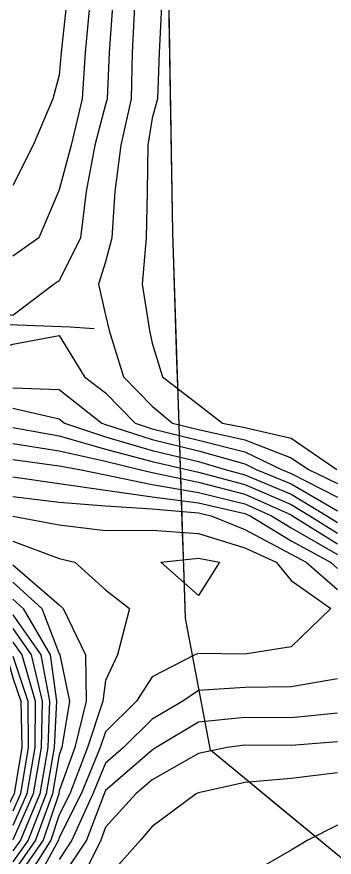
# Model space of a CAD drawing. Extents: x -12748497 to 5449789, y 79630 to 14464147.
# Drawn here: x 3138714 to 3139124, y 318616 to 319705 of the extents above; entities that cross this region are included whole.
import ezdxf

# ---------------------------------------------------------------- set-up
doc = ezdxf.new("R2010")
doc.units = 21
for name, color, linetype in [('CL_TRAIL', 6, 'Continuous'), ('CONTOUR_INDEX', 150, 'Continuous'), ('CONTOUR_MAJOR', 92, 'Continuous'), ('PLSS_TWP', 7, 'Continuous'), ('PLSS_TWP_3D', 7, 'Continuous')]:
    doc.layers.add(name, color=color, linetype=linetype)

msp = doc.modelspace()

# ---------------------------------------------------------------- linework, layer by layer
at = {"layer": 'CL_TRAIL'}
msp.add_lwpolyline([(3138561, 319304.5), (3138647, 319306.7), (3138702.7, 319306.2), (3138782.7, 319303.1), (3138813.9, 319301.1)], dxfattribs=at)
at = {"layer": 'CONTOUR_INDEX'}
for points, elevation in [([(3138807.6, 319718.4), (3138802.1, 319658.4), (3138798.4, 319598.4), (3138783.9, 319538.4), (3138768.6, 319480.5), (3138767.5, 319478.4), (3138742.2, 319418.4), (3138708.6, 319394.6)], 20), ([(3138865.9, 319718.4), (3138863, 319658.4), (3138861.4, 319598.4), (3138848.1, 319538.4), (3138840.5, 319478.4), (3138836.8, 319418.4), (3138828.6, 319387.4), (3138819.4, 319358.4), (3138828.6, 319318.1), (3138833, 319298.4), (3138851.9, 319238.4), (3138888.6, 319200.5), (3138915.3, 319178.4), (3138948.6, 319170.1), (3139008.6, 319157), (3139068.6, 319133.7), (3139091.1, 319118.4), (3139128.6, 319100.3)], 10), ([(3138708.6, 319224.3), (3138768.6, 319222.1), (3138823.6, 319178.4), (3138828.6, 319176.7), (3138888.6, 319157.1), (3138948.6, 319142.5), (3139008.6, 319125.6), (3139023.5, 319118.4), (3139068.6, 319099.8), (3139128.6, 319065.1)], 20), ([(3138708.6, 319172.7), (3138768.6, 319161.9), (3138828.6, 319144.9), (3138888.6, 319128.9), (3138933.5, 319118.4), (3138948.6, 319115), (3139008.6, 319099.1), (3139068.6, 319073), (3139092.8, 319058.4), (3139128.6, 319035.9)], 30), ([(3138708.6, 319131.4), (3138768.6, 319123.3), (3138794.8, 319118.4), (3138828.6, 319111.7), (3138888.6, 319098.8), (3138948.6, 319088.6), (3139008.6, 319074.1), (3139043.4, 319058.4), (3139068.6, 319043), (3139128.6, 319008.2)], 40), ([(3138708.6, 319083.5), (3138768.6, 319076.1), (3138828.6, 319071.2), (3138888.6, 319067.4), (3138948.6, 319062.1), (3138965.1, 319058.4), (3139008.6, 319040.8), (3139068.6, 319009), (3139088.3, 318998.4), (3139128.6, 318963.1)], 50), ([(3138708.6, 319025.7), (3138768.6, 319003.1), (3138788.5, 318998.4), (3138828.6, 318962.6), (3138859.5, 318938.4), (3138843.9, 318878.4), (3138828.6, 318845.3), (3138824.9, 318818.4), (3138805, 318758.4), (3138782.2, 318698.4), (3138768.6, 318671.5), (3138757.6, 318638.4), (3138719.8, 318578.4)], 60), ([(3138948.6, 318955.2), (3138900.1, 318998.4), (3138948.6, 319003.8), (3138975.9, 318998.4), (3138948.6, 318955.2)], 60), ([(3138206.4, 318578.4), (3138213.5, 318638.4), (3138218.6, 318698.4), (3138219, 318758.4), (3138218.1, 318818.4), (3138221.1, 318878.4), (3138228.6, 318894), (3138275, 318938.4), (3138288.6, 318946.1), (3138348.6, 318965.5), (3138408.6, 318978.7), (3138468.6, 318991.1), (3138528.6, 318995.9), (3138588.6, 318981.1), (3138648.6, 318943.6), (3138655, 318938.4), (3138700.2, 318878.4), (3138708.6, 318848.7), (3138718.7, 318818.4), (3138720.1, 318758.4), (3138710.2, 318698.4), (3138708.6, 318694.9), (3138679.4, 318638.4), (3138648.6, 318605.1)], 100), ([(3138708.6, 318972.7), (3138746.1, 318938.4), (3138768.6, 318879.9), (3138769.4, 318878.4), (3138781.6, 318818.4), (3138772, 318758.4), (3138768.6, 318749.1), (3138759.7, 318698.4), (3138737.9, 318638.4), (3138708.6, 318596.2)], 70), ([(3138708.6, 318930.3), (3138744.5, 318878.4), (3138755.7, 318818.4), (3138753.6, 318758.4), (3138743.2, 318698.4), (3138718.3, 318638.4), (3138708.6, 318624.5)], 80), ([(3138708.6, 318895), (3138720.1, 318878.4), (3138737.2, 318818.4), (3138736.8, 318758.4), (3138726.7, 318698.4), (3138708.6, 318657.5)], 90), ([(3139128.6, 318847.5), (3139068.6, 318837.1), (3139008.6, 318836.1), (3138948.6, 318832.3), (3138928.6, 318818.4), (3138888.6, 318795.1), (3138851.7, 318758.4), (3138828.6, 318738.2), (3138811.9, 318698.4), (3138785, 318638.4), (3138768.6, 318613.7)], 50), ([(3139128.6, 318765.8), (3139068.6, 318761), (3139008.6, 318761.6), (3138985.8, 318758.4), (3138948.6, 318750.9), (3138888.6, 318716.6), (3138867.7, 318698.4), (3138828.6, 318655.3), (3138822.3, 318638.4), (3138792.7, 318578.4)], 40), ([(3139128.6, 318658.1), (3139090.3, 318638.4), (3139068.6, 318625.4), (3139008.6, 318590.9)], 30)]:
    msp.add_lwpolyline(points, dxfattribs=dict(at, elevation=elevation))
at = {"layer": 'CONTOUR_MAJOR'}
for points, elevation in [([(3138837.3, 319718.4), (3138833, 319658.4), (3138830.6, 319598.4), (3138828.6, 319590.9), (3138814.8, 319538.4), (3138803.4, 319478.4), (3138796.1, 319418.4), (3138768.6, 319362.6), (3138761.8, 319358.4), (3138708.6, 319318), (3138648.6, 319327.5), (3138599.9, 319298.4), (3138648.6, 319262.2), (3138708.6, 319280.8), (3138768.6, 319291.9), (3138801.4, 319238.4), (3138828.6, 319217.5), (3138866.7, 319178.4), (3138888.6, 319171.1), (3138948.6, 319156.3), (3139008.6, 319141.3), (3139056, 319118.4), (3139068.6, 319113.2), (3139128.6, 319082.7)], 15), ([(3138777.5, 319718.4), (3138771.1, 319658.4), (3138768.6, 319629.1), (3138760.3, 319598.4), (3138734.8, 319538.4), (3138708.6, 319486.2)], 25), ([(3138900.9, 319718.4), (3138897.7, 319658.4), (3138895.6, 319598.4), (3138888.6, 319573.1), (3138883.2, 319538.4), (3138882.2, 319478.4), (3138881.1, 319418.4), (3138875.7, 319358.4), (3138885.2, 319298.4), (3138888.6, 319281.9), (3138902.2, 319238.4), (3138948.6, 319202.4), (3138979.9, 319178.4), (3139008.6, 319172.6), (3139068.6, 319158.9), (3139127.7, 319118.4)], 5), ([(3138708.6, 319197.7), (3138768.6, 319183.8), (3138775.5, 319178.4), (3138828.6, 319160.8), (3138888.6, 319143), (3138948.6, 319128.7), (3138983.4, 319118.4), (3139008.6, 319111.6), (3139068.6, 319086.4), (3139114.9, 319058.4), (3139128.6, 319049.8)], 25), ([(3138708.6, 319152.1), (3138768.6, 319142.6), (3138828.6, 319129), (3138872.4, 319118.4), (3138888.6, 319114.5), (3138948.6, 319101.8), (3139008.6, 319086.6), (3139068.6, 319059.6), (3139070.6, 319058.4), (3139128.6, 319022.1)], 35), ([(3138708.6, 319109), (3138768.6, 319100.4), (3138828.6, 319091.5), (3138888.6, 319083.1), (3138948.6, 319075.3), (3139008.6, 319061.6), (3139015.7, 319058.4), (3139068.6, 319026), (3139119.6, 318998.4), (3139128.6, 318990.4)], 45), ([(3138708.6, 319057.9), (3138768.6, 319046.7), (3138828.6, 319039.3), (3138888.6, 319040), (3138948.6, 319035.6), (3139008.6, 319017.2), (3139049.5, 318998.4), (3139068.6, 318974.8), (3139119.9, 318938.4), (3139068.6, 318888.8), (3139008.6, 318879.3), (3138948.6, 318880.3), (3138944.2, 318878.4), (3138888.6, 318849.9), (3138868.5, 318818.4), (3138828.6, 318778.8), (3138821.6, 318758.4), (3138797, 318698.4), (3138768.6, 318642), (3138767.4, 318638.4), (3138734.8, 318578.4)], 55), ([(3138708.6, 318995), (3138768.6, 318943.1), (3138773.6, 318938.4), (3138802.6, 318878.4), (3138803.3, 318818.4), (3138788.5, 318758.4), (3138768.6, 318702.6), (3138767.9, 318698.4), (3138747.8, 318638.4), (3138708.6, 318582)], 65), ([(3138708.6, 318950.4), (3138721.8, 318938.4), (3138756.7, 318878.4), (3138764.9, 318818.4), (3138761.9, 318758.4), (3138751.4, 318698.4), (3138728.1, 318638.4), (3138708.6, 318610.4)], 75), ([(3138708.6, 318912.6), (3138732.3, 318878.4), (3138746.4, 318818.4), (3138745.2, 318758.4), (3138734.9, 318698.4), (3138708.6, 318638.8)], 85), ([(3138708.6, 318876.8), (3138727.9, 318818.4), (3138728.4, 318758.4), (3138718.4, 318698.4), (3138708.6, 318676.2)], 95), ([(3139128.6, 318803.1), (3139068.6, 318796.8), (3139008.6, 318797.4), (3138948.6, 318791.2), (3138893.9, 318758.4), (3138888.6, 318755.2), (3138828.6, 318702.8), (3138826.8, 318698.4), (3138803.6, 318638.4), (3138768.6, 318585.5)], 45), ([(3139128.6, 318725.5), (3139068.6, 318718.4), (3139008.6, 318713), (3138948.6, 318699.7), (3138945.8, 318698.4), (3138888.6, 318656), (3138873.6, 318638.4), (3138828.6, 318587.4)], 35)]:
    msp.add_lwpolyline(points, dxfattribs=dict(at, elevation=elevation))
at = {"layer": 'PLSS_TWP'}
msp.add_lwpolyline([(3138676.5, 316163), (3138870.9, 316456.3), (3138930.5, 316615.1), (3139061.1, 317101.5), (3139090.7, 317133.5), (3139285.5, 317344.3), (3139384.8, 317545.6), (3139449.9, 317777.5), (3139465.7, 318037.1), (3139380.3, 318256.7), (3139293.3, 318483.4), (3138964.5, 318754.9), (3138931.8, 318926), (3138915.4, 319425.4), (3138906.4, 319979.7), (3138788.1, 320541.6), (3138715.9, 320895.5), (3138676.3, 321090), (3138718.1, 321156.3), (3138946.6, 321518.7)], dxfattribs=at)
msp.add_lwpolyline([(3138676.5, 316163), (3138870.9, 316456.3), (3138930.5, 316615.1), (3139061.1, 317101.5), (3139090.7, 317133.5), (3139285.5, 317344.3), (3139384.8, 317545.6), (3139449.9, 317777.5), (3139465.7, 318037.1), (3139380.3, 318256.7), (3139293.3, 318483.4), (3138964.5, 318754.9), (3138931.8, 318926), (3138915.4, 319425.4), (3138906.4, 319979.7), (3138788.1, 320541.6), (3138715.9, 320895.5), (3138676.3, 321090), (3138718.1, 321156.3), (3138946.6, 321518.7)], dxfattribs=at)
at = {"layer": 'PLSS_TWP_3D'}
for p, q in [((3138911.3, 319677.4, 4), (3138910.5, 319727.7, 4.2)), ((3138912.1, 319627, 3.8), (3138911.3, 319677.4, 4)), ((3138913, 319576.6, 3.3), (3138912.1, 319627, 3.8)), ((3138913.8, 319526.2, 2.7), (3138913, 319576.6, 3.3)), ((3138914.6, 319475.8, 2.7), (3138913.8, 319526.2, 2.7)), ((3138915.4, 319425.4, 2.6), (3138914.6, 319475.8, 2.7)), ((3138917.3, 319369.9, 2.5), (3138915.4, 319425.4, 2.6)), ((3138915.4, 319425.4, 2.6), (3138915.4, 319425.4, 2.6)), ((3138919.1, 319314.4, 2.8), (3138917.3, 319369.9, 2.5)), ((3138920.9, 319259, 3.5), (3138919.1, 319314.4, 2.8)), ((3138922.7, 319203.5, 7), (3138920.9, 319259, 3.5)), ((3138924.5, 319148, 20.1), (3138922.7, 319203.5, 7)), ((3138926.3, 319092.5, 39.8), (3138924.5, 319148, 20.1)), ((3138928.1, 319037, 55), (3138926.3, 319092.5, 39.8)), ((3138930, 318981.5, 60.3), (3138928.1, 319037, 55)), ((3138931.8, 318926, 58.7), (3138930, 318981.5, 60.3)), ((3138942.7, 318869, 54.1), (3138931.8, 318926, 58.7)), ((3138931.8, 318926, 58.7), (3138931.8, 318926, 58.7)), ((3138953.6, 318811.9, 47.6), (3138942.7, 318869, 54.1)), ((3138964.5, 318754.9, 40.1), (3138953.6, 318811.9, 47.6)), ((3139005.6, 318720.9, 35.9), (3138964.5, 318754.9, 40.1)), ((3138964.5, 318754.9, 40.1), (3138964.5, 318754.9, 40.1)), ((3139046.7, 318687, 32.6), (3139005.6, 318720.9, 35.9)), ((3139087.8, 318653.1, 30.6), (3139046.7, 318687, 32.6)), ((3139128.9, 318619.2, 28.5), (3139087.8, 318653.1, 30.6))]:
    msp.add_line(p, q, dxfattribs=at)

doc.saveas('drawing.dxf')
